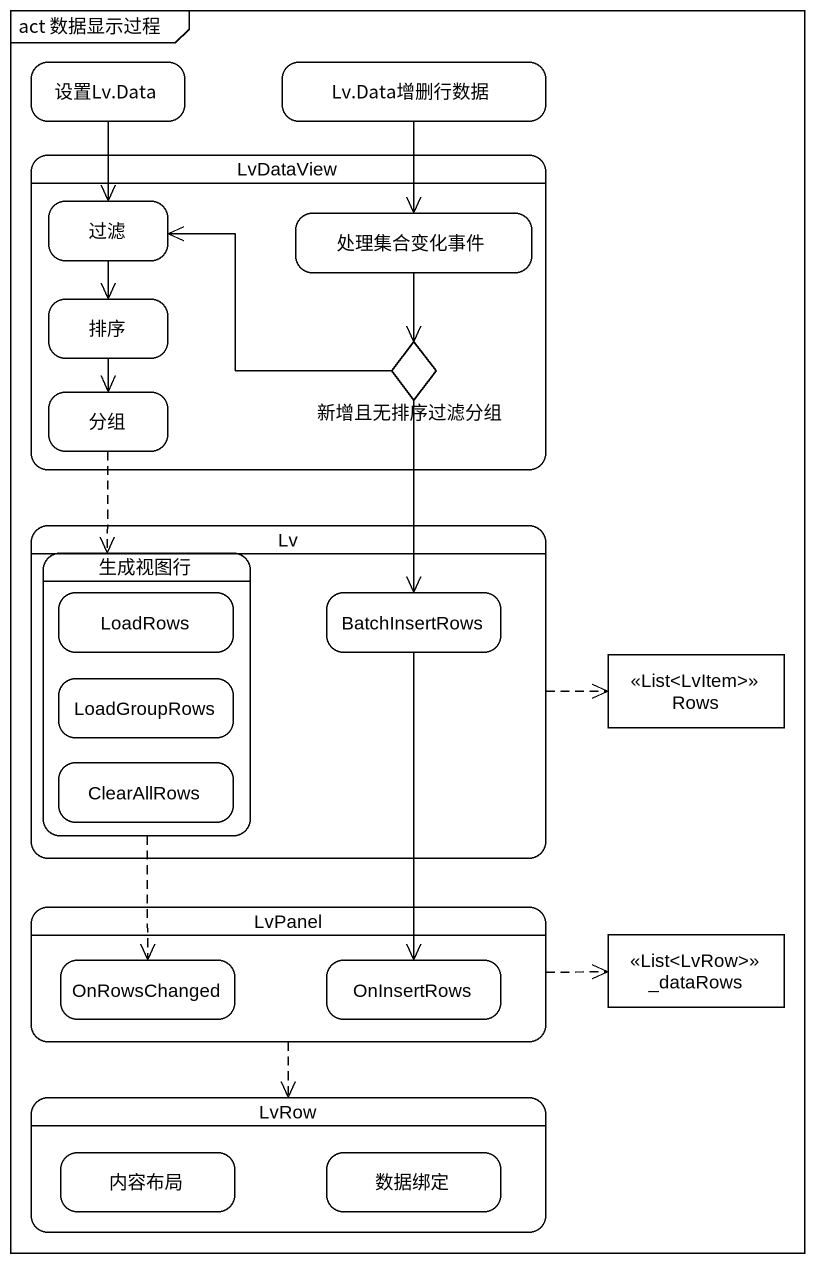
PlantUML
@startuml
mainframe act 数据显示过程
hide empty description
state "设置Lv.Data" as 设置Lv_Data
state "Lv.Data增删行数据" as Lv_Data增删行数据
state LvDataView {
  state 过滤
  state 处理集合变化事件
  state 排序
  state 新增且无排序过滤分组 <<choice>>
  state 分组
}
state Lv {
  state 生成视图行 {
    state LoadRows
    state LoadGroupRows
    state ClearAllRows
  }
  state BatchInsertRows
}
state Rows <<ListLvItem>>
state LvPanel {
  state OnRowsChanged
  state OnInsertRows
}
state "_dataRows" as dataRows <<ListLvRow>>
state LvRow {
  state 内容布局
  state 数据绑定
}
设置Lv_Data --> 过滤
Lv_Data增删行数据 --> 处理集合变化事件
过滤 --> 排序
处理集合变化事件 --> 新增且无排序过滤分组
排序 --> 分组
新增且无排序过滤分组 -left-> 过滤
新增且无排序过滤分组 --> BatchInsertRows
分组 -[dashed]-> 生成视图行
Lv -right[dashed]-> Rows
生成视图行 -[dashed]-> OnRowsChanged
BatchInsertRows --> OnInsertRows
LvPanel -right[dashed]-> dataRows
LvPanel -[dashed]-> LvRow
@enduml
